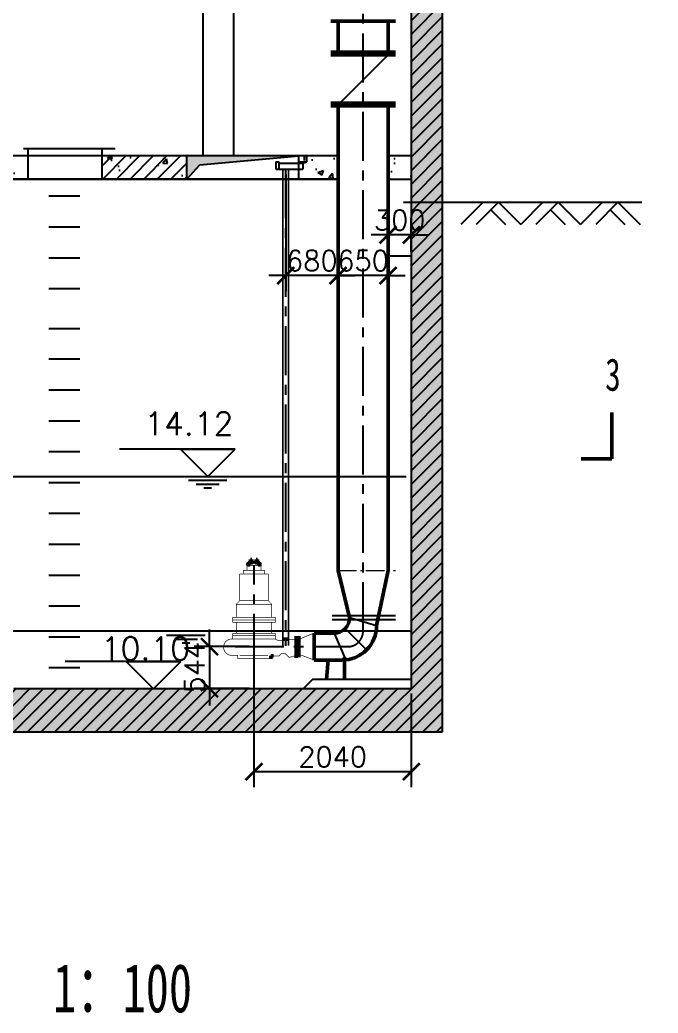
# Model space of a CAD drawing. Header units: millimetres. Extents: x 738100 to 1284508, y 138373 to 260796.
# Drawn here: x 994439 to 1002715, y 202681 to 215552 of the extents above; entities that cross this region are included whole.
import ezdxf

# ---------------------------------------------------------------- set-up
doc = ezdxf.new("R2010")
doc.units = ezdxf.units.MM
doc.linetypes.add('ACAD_ISO10W100', pattern=[18, 12, -3, 0, -3])
doc.linetypes.add('CENTER', pattern=[50.8, 31.75, -6.35, 6.35, -6.35])
for name, color, linetype in [('5', 7, 'Continuous'), ('地面', 7, 'Continuous'), ('填充', 7, 'Continuous'), ('墙体', 7, 'Continuous'), ('标注', 7, 'Continuous'), ('水面', 7, 'Continuous'), ('轴线', 6, 'CENTER')]:
    doc.layers.add(name, color=color, linetype=linetype)
for name, color, linetype, lineweight in [('中心线', 1, 'ACAD_ISO10W100', 18), ('文字', 7, 'Continuous', 18), ('管线', 3, 'Continuous', 50), ('粗线', 7, 'Continuous', 100), ('设备', 6, 'Continuous', 50)]:
    doc.layers.add(name, color=color, linetype=linetype, lineweight=lineweight)
doc.styles.add('4', font='', dxfattribs={"width": 0.7})
doc.styles.get("Standard").update_dxf_attribs({"font": 'txt', "bigfont": 'gbcbig.shx'})
doc.styles.add('长仿宋体', font='simfang.ttf', dxfattribs={"width": 0.7})
doc.styles.get('4').set_extended_font_data('SimSun')
doc.dimstyles.new('zhitu', dxfattribs={"dimtxt": 260, "dimasz": 220, "dimexe": 200, "dimexo": 62.5, "dimgap": 62.5, "dimtad": 1, "dimdec": 0, "dimzin": 1, "dimtxsty": 'Standard', "dimblk": 'ARCHTICK', "dimblk1": 'archtick', "dimblk2": 'ARCHTICK', "dimcen": 250, "dimadec": 0, "dimazin": 0, "dimtfac": 1, "dimtdec": 0, "dimtmove": 0, "dimatfit": 3, "dimldrblk": 'ARCHTICK', "dimfxl": 1, "dimarcsym": 0})
pattern_1 = [(50, (944813.14, 244100.3), (717.26, -62.752), [75, -825]), (355, (944813.1, 244100.3), (-138.751, 752.192), [60, -660]), (100.4514, (944872.9, 244095.05), (578.5094, 689.4395), [63.74, -701.142]), (46.1842, (944813.1, 244300.3), (1067.241, -165.519), [112.5, -1237.5]), (96.6356, (944902.1, 244286.5), (934.663, 974.118), [95.61, -1051.713]), (351.1842, (944813.1, 244300.3), (934.662, 974.119), [90, -990]), (21, (944913.14, 244250.3), (596.907, -402.619), [75, -825]), (326, (944913.1, 244250.3), (243.315, 725.15), [60, -660]), (71.4514, (944962.9, 244216.7), (840.2226, 322.5305), [63.74, -701.142]), (37.5, (944813.14, 244100.28), (12.1599, 332.8939), [0, -652, 0, -670, 0, -662.5]), (7.5, (944813.14, 244100.28), (263.0695, 394.4117), [0, -382, 0, -637, 0, -252.5]), (327.5, (944590.14, 244100.28), (533.8224, -22.5549), [0, -250, 0, -780, 0, -1035]), (317.5, (944490.14, 244100.3), (583.1862, 100.105), [0, -325, 0, -518, 0, -735])]
pattern_2 = [(45, (944813.14, 248877.04), (-88.38835, 88.38835), [])]

# ---------------------------------------------------------------- blocks, each defined once
blk = doc.blocks.new('_ArchTick')
at = {"color": 0, "linetype": 'ByBlock', "lineweight": 25, "const_width": 0.15}
blk.add_lwpolyline([(-0.5, -0.5), (0.5, 0.5)], dxfattribs=at)
blk = doc.blocks.new('*D237')
at = {"layer": 'Defpoints', "color": 0, "ltscale": 20, "transparency": 16777216}
for p in [(999215, 212765), (999215, 212488), (999515, 212488)]:
    blk.add_point(p, dxfattribs=at)
at = {"layer": '标注', "color": 0, "lineweight": -2, "ltscale": 20, "transparency": 16777216}
for p, q in [((999215, 212551), (999215, 212965)), ((999515, 212551), (999515, 212965)), ((999215, 212765), (998995, 212765)), ((999515, 212765), (999215, 212765)), ((999515, 212765), (999735, 212765))]:
    blk.add_line(p, q, dxfattribs=at)
at = {"layer": '标注', "color": 0, "lineweight": -2, "ltscale": 20, "transparency": 16777216, "xscale": 220, "yscale": 220, "zscale": 220}
blk.add_blockref('_ArchTick', (999215, 212765), dxfattribs=at)
at = {"layer": '标注', "color": 0, "lineweight": -2, "ltscale": 20, "transparency": 16777216, "xscale": 220, "yscale": 220, "zscale": 220, "rotation": 180}
blk.add_blockref('_ArchTick', (999515, 212765), dxfattribs=at)
at = {"layer": '标注', "color": 0, "ltscale": 20, "transparency": 16777216, "insert": (999365, 212957), "char_height": 260, "attachment_point": 5}
blk.add_mtext('300', dxfattribs=at)
blk = doc.blocks.new('*D238')
at = {"layer": 'Defpoints', "color": 0, "ltscale": 20, "transparency": 16777216}
for p in [(998565, 212758), (999215, 212488), (998565, 212238)]:
    blk.add_point(p, dxfattribs=at)
at = {"layer": '标注', "color": 0, "lineweight": -2, "ltscale": 20, "transparency": 16777216}
for p, q in [((998565, 212695), (998565, 212038)), ((999215, 212426), (999215, 212038)), ((998565, 212238), (998345, 212238)), ((999215, 212238), (998565, 212238)), ((999215, 212238), (999435, 212238))]:
    blk.add_line(p, q, dxfattribs=at)
at = {"layer": '标注', "color": 0, "lineweight": -2, "ltscale": 20, "transparency": 16777216, "xscale": 220, "yscale": 220, "zscale": 220}
blk.add_blockref('_ArchTick', (998565, 212238), dxfattribs=at)
at = {"layer": '标注', "color": 0, "lineweight": -2, "ltscale": 20, "transparency": 16777216, "xscale": 220, "yscale": 220, "zscale": 220, "rotation": 180}
blk.add_blockref('_ArchTick', (999215, 212238), dxfattribs=at)
at = {"layer": '标注', "color": 0, "ltscale": 20, "transparency": 16777216, "insert": (998890, 212431), "char_height": 260, "attachment_point": 5}
blk.add_mtext('650', dxfattribs=at)
blk = doc.blocks.new('*D239')
at = {"layer": 'Defpoints', "color": 0, "ltscale": 20, "transparency": 16777216}
for p in [(997886, 213616), (997886, 212238), (998565, 212238)]:
    blk.add_point(p, dxfattribs=at)
at = {"layer": '标注', "color": 0, "lineweight": -2, "ltscale": 20, "transparency": 16777216}
for p, q in [((997886, 213553), (997886, 212038)), ((998565, 212301), (998565, 212438)), ((997886, 212238), (997666, 212238)), ((998565, 212238), (997886, 212238)), ((998565, 212238), (998785, 212238))]:
    blk.add_line(p, q, dxfattribs=at)
at = {"layer": '标注', "color": 0, "lineweight": -2, "ltscale": 20, "transparency": 16777216, "xscale": 220, "yscale": 220, "zscale": 220}
blk.add_blockref('_ArchTick', (997886, 212238), dxfattribs=at)
at = {"layer": '标注', "color": 0, "lineweight": -2, "ltscale": 20, "transparency": 16777216, "xscale": 220, "yscale": 220, "zscale": 220, "rotation": 180}
blk.add_blockref('_ArchTick', (998565, 212238), dxfattribs=at)
at = {"layer": '标注', "color": 0, "ltscale": 20, "transparency": 16777216, "insert": (998225, 212431), "char_height": 260, "attachment_point": 5}
blk.add_mtext('680', dxfattribs=at)
blk = doc.blocks.new('*D240')
at = {"layer": 'Defpoints', "color": 0, "ltscale": 20, "transparency": 16777216}
for p in [(997475, 207430), (999515, 206886), (999515, 205810)]:
    blk.add_point(p, dxfattribs=at)
at = {"layer": '标注', "color": 0, "lineweight": -2, "ltscale": 20, "transparency": 16777216}
for p, q in [((997475, 207367), (997475, 205610)), ((999515, 206823), (999515, 205610)), ((997475, 205810), (999515, 205810))]:
    blk.add_line(p, q, dxfattribs=at)
at = {"layer": '标注', "color": 0, "lineweight": -2, "ltscale": 20, "transparency": 16777216, "xscale": 220, "yscale": 220, "zscale": 220, "rotation": 180}
blk.add_blockref('_ArchTick', (997475, 205810), dxfattribs=at)
at = {"layer": '标注', "color": 0, "lineweight": -2, "ltscale": 20, "transparency": 16777216, "xscale": 220, "yscale": 220, "zscale": 220}
blk.add_blockref('_ArchTick', (999515, 205810), dxfattribs=at)
at = {"layer": '标注', "color": 0, "ltscale": 20, "transparency": 16777216, "insert": (998495, 206002), "char_height": 260, "attachment_point": 5}
blk.add_mtext('2040', dxfattribs=at)
blk = doc.blocks.new('*D241')
at = {"layer": 'Defpoints', "color": 0, "ltscale": 20, "transparency": 16777216}
for p in [(997475, 207430), (996898, 206886), (997475, 206886)]:
    blk.add_point(p, dxfattribs=at)
at = {"layer": '标注', "color": 0, "lineweight": -2, "ltscale": 20, "transparency": 16777216}
for p, q in [((996898, 207430), (996898, 207650)), ((997413, 207430), (996698, 207430)), ((996898, 207430), (996898, 206886)), ((997413, 206886), (996698, 206886)), ((996898, 206886), (996898, 206666))]:
    blk.add_line(p, q, dxfattribs=at)
at = {"layer": '标注', "color": 0, "lineweight": -2, "ltscale": 20, "transparency": 16777216, "xscale": 220, "yscale": 220, "zscale": 220}
for p, rotation in [((996898, 207430), 270), ((996898, 206886), 90)]:
    blk.add_blockref('_ArchTick', p, dxfattribs=dict(at, rotation=rotation))
at = {"layer": '标注', "color": 0, "ltscale": 20, "transparency": 16777216, "insert": (996705, 207158), "char_height": 260, "attachment_point": 5, "rotation": 90}
blk.add_mtext('544', dxfattribs=at)

msp = doc.modelspace()

# ---------------------------------------------------------------- hatches: boundary and pattern name
at = {"ltscale": 20}
h = msp.add_hatch(dxfattribs=at)
h.set_pattern_fill('ANSI31', color=256, scale=1000, style=0)
h.set_pattern_definition(pattern_2)
h.paths.add_polyline_path([(999915.187, 217031.778), (1002715.187, 217031.778), (1002715.187, 218756.492), (1002415.187, 218756.399), (1002415.187, 217231.778), (1001415.187, 217231.778), (1001415.187, 217902.22), (1001213.015, 217902.22), (1001213.015, 218036.407), (1001115.187, 218036.407), (1001115.187, 217231.778), (999915.187, 217231.778), (999915.187, 217415.502), (999515.187, 217415.502), (999515.187, 213188.074), (999915.187, 213188.074)])
h = msp.add_hatch(dxfattribs=at)
h.set_pattern_fill('ANSI31', color=256, scale=1000, style=0)
h.set_pattern_definition(pattern_2)
h.paths.add_polyline_path([(995507.809, 213788.258), (995507.809, 213488.074), (996606.027, 213488.074), (996606.027, 213788.258)])
h = msp.add_hatch(dxfattribs=at)
h.set_pattern_fill('ANSI31', color=256, scale=1000, style=0)
h.set_pattern_definition(pattern_2)
h.paths.add_polyline_path([(993516.915, 207345.502), (994315.577, 206319.812), (999915.187, 206319.812), (999915.187, 213188.074), (999515.187, 213188.074), (999515.187, 212488.074), (999515.187, 206885.502), (996172.094, 206885.502), (996172.023, 206885.431), (996171.953, 206885.502), (994362.334, 206885.502), (993612.659, 208045.502), (993204.529, 208045.502), (993203.642, 207985.502), (993012.055, 207985.502), (993012.055, 208045.502), (990494.715, 208045.502), (990494.648, 208045.435), (990494.581, 208045.502), (989086.173, 208045.502), (988963.511, 208148.65), (985964.5, 208145.503), (985964.5, 208085.502), (985775.187, 208085.502), (985775.187, 208145.502), (984445.187, 208145.502), (984445.187, 209122.114), (983845.187, 209122.114), (983845.187, 207345.502)])
at = {"layer": '填充', "ltscale": 20}
h = msp.add_hatch(dxfattribs=at)
h.set_pattern_fill('AR-CONC', color=256, scale=100, style=0)
h.set_pattern_definition(pattern_1)
h.paths.add_polyline_path([(999915.187, 217031.778), (1002715.187, 217031.778), (1002715.187, 218756.492), (1002415.187, 218756.399), (1002415.187, 217231.778), (1001415.187, 217231.778), (1001415.187, 217902.22), (1001213.015, 217902.22), (1001213.015, 218036.407), (1001115.187, 218036.407), (1001115.187, 217231.778), (999915.187, 217231.778), (999915.187, 217335.502), (999515.187, 217335.502), (999515.187, 212488.074), (999515.187, 206885.502), (994362.334, 206885.502), (993612.659, 208045.502), (993204.529, 208045.502), (993203.642, 207985.502), (993012.055, 207985.502), (993012.055, 208045.502), (989086.173, 208045.502), (988963.511, 208148.65), (985964.5, 208145.503), (985964.5, 208085.502), (985775.187, 208085.502), (985775.187, 208145.502), (984445.187, 208145.502), (984445.187, 209122.114), (983845.187, 209122.114), (983845.187, 207345.502), (993516.915, 207345.502), (994315.577, 206319.812), (999915.187, 206319.812)])
h = msp.add_hatch(dxfattribs=at)
h.set_pattern_fill('AR-CONC', color=256, scale=100, style=0)
h.set_pattern_definition(pattern_1)
h.paths.add_polyline_path([(986545.187, 213488.074), (989973.505, 213488.074), (990063.524, 213713.409), (990063.524, 213788.258), (987022.449, 213788.258), (986026.187, 213788.258), (986026.187, 213759.669), (985906.174, 213759.669), (985906.174, 213488.074), (985945.187, 213488.074), (985945.187, 208995.502), (986545.187, 208995.502)])
h.paths.add_polyline_path([(985053.386, 213788.258), (983845.187, 213788.258), (983845.187, 210622.114), (984445.187, 210622.114), (984445.187, 213488.074), (985053.386, 213488.074)])
h.paths.add_polyline_path([(993240.187, 213788.258), (993240.187, 213762.299), (993090.187, 213762.299), (993090.187, 213488.074), (994176.088, 213488.074), (994176.283, 213788.258)])
h.paths.add_polyline_path([(993090.187, 213762.299), (992940.187, 213762.299), (992940.187, 213788.258), (990652.212, 213788.258), (990531.617, 213488.074), (992615.187, 213488.074), (992615.187, 208910.502), (993015.187, 208910.502), (993006.684, 213488.074), (993090.187, 213488.074)])
h.paths.add_polyline_path([(996606.027, 213788.258), (995507.809, 213788.258), (995507.809, 213488.074), (996606.027, 213488.074)])
h.paths.add_polyline_path([(998565.187, 213788.258), (998161.152, 213788.258), (998161.152, 213713.787), (998056.027, 213713.787), (998056.027, 213693.158), (998109.062, 213693.158), (998109.062, 213615.149), (998056.027, 213615.149), (998056.027, 213546.591), (998056.027, 213488.074), (998565.187, 213488.074)])
h.paths.add_polyline_path([(999515.187, 213788.258), (999215.187, 213788.258), (999215.187, 213488.074), (999515.187, 213488.074)])
h.paths.add_polyline_path([(994547.237, 213788.258), (994277.237, 213788.258), (994277.237, 213488.074), (994547.237, 213488.074)])
at = {"layer": '墙体', "ltscale": 20}
msp.add_hatch(color=256, dxfattribs=at).paths.add_polyline_path([(996773.398, 213672.384), (998056.027, 213788.258), (996606.027, 213788.258), (996606.027, 213488.074)])

# ---------------------------------------------------------------- linework, layer by layer
at = {"ltscale": 20}
for p, q in [((999515.187, 212488.074), (999515.187, 217422.954)), ((998565.187, 213788.258), (990652.212, 213788.258)), ((996606.027, 213488.074), (996606.027, 213788.258)), ((998056.027, 213488.074), (998056.027, 213788.258)), ((998565.187, 213488.074), (998565.187, 213788.258)), ((993120.174, 213488.074), (998565.187, 213488.074)), ((1002116.367, 209862.084), (1002116.367, 210462.084)), ((998489.321, 207832.622), (999311.966, 207832.622)), ((998489.321, 207782.622), (999311.966, 207782.622))]:
    msp.add_line(p, q, dxfattribs=at)
at = {"layer": '5', "ltscale": 20}
for p, q in [((996815.183, 213792.375), (996815.183, 220129.339)), ((997215.183, 213792.375), (997215.183, 220129.339))]:
    msp.add_line(p, q, dxfattribs=at)
at = {"layer": '中心线', "ltscale": 20}
msp.add_line((998565.187, 208415.393), (999310.007, 208415.393), dxfattribs=at)
at = {"layer": '地面', "ltscale": 20}
for p, q in [((999414.791, 213188.074), (1002503.275, 213188.074)), ((998235.187, 207005.502), (998115.33, 206887.292)), ((999515.187, 207005.502), (998235.187, 207005.502))]:
    msp.add_line(p, q, dxfattribs=at)
at = {"layer": '地面'}
for p, q in [((1000446.394, 213189.773), (1000158.595, 212901.974)), ((1000644.906, 213189.773), (1000357.107, 212901.974)), ((1000644.906, 213189.773), (1000932.705, 212901.974)), ((1001220.504, 213189.773), (1000932.705, 212901.974)), ((1001419.016, 213189.773), (1001131.217, 212901.974)), ((1001419.016, 213189.773), (1001706.815, 212901.974)), ((1001994.615, 213189.773), (1001706.815, 212901.974)), ((1002193.127, 213189.773), (1001905.328, 212901.974)), ((1002193.127, 213189.773), (1002480.926, 212901.974)), ((1000545.65, 213090.517), (1000734.193, 212901.974)), ((1001319.76, 213090.517), (1001508.303, 212901.974)), ((1002093.871, 213090.517), (1002282.414, 212901.974))]:
    msp.add_line(p, q, dxfattribs=at)
at = {"layer": '墙体', "ltscale": 20}
for p, q in [((999915.187, 217031.778), (999915.187, 206319.812)), ((998590.187, 214473.09), (999215.187, 215097.09)), ((998565.187, 213788.258), (983845.187, 213788.258)), ((994486.433, 213883.019), (995675.469, 213883.019)), ((994547.237, 213488.074), (994547.237, 213888.074)), ((995507.809, 213488.074), (995507.809, 213888.074)), ((996606.027, 213488.074), (996606.027, 213788.258)), ((996773.398, 213672.384), (998056.027, 213788.258)), ((998056.027, 213546.591), (998056.027, 213788.258)), ((999515.187, 213788.258), (999215.187, 213788.258)), ((996606.027, 213488.074), (996773.398, 213672.384)), ((998565.187, 213488.074), (993006.689, 213488.074)), ((999215.187, 213488.074), (999515.187, 213488.074)), ((999515.187, 206885.502), (999515.187, 212488.074)), ((994362.334, 206885.502), (999515.187, 206885.502)), ((999915.187, 206319.812), (994315.577, 206319.812))]:
    msp.add_line(p, q, dxfattribs=at)
at = {"layer": '墙体'}
for p, q in [((998128.085, 213727.841), (998128.085, 213788.258)), ((998161.152, 213713.787), (998161.152, 213788.258)), ((997760.208, 213713.787), (997760.208, 213615.149)), ((997760.208, 213713.787), (997798.43, 213713.787)), ((997798.43, 213713.787), (997798.43, 213615.149)), ((997798.43, 213693.158), (998109.062, 213693.158)), ((998056.027, 213713.787), (998161.152, 213713.787)), ((998056.027, 213713.787), (998109.062, 213713.787)), ((998056.027, 213693.158), (998056.027, 213713.787)), ((998056.027, 213546.591), (998056.027, 213697.633)), ((998109.062, 213693.158), (998109.062, 213615.149)), ((997760.208, 213615.149), (998109.062, 213615.149)), ((998056.027, 213607.008), (998056.027, 213615.149))]:
    msp.add_line(p, q, dxfattribs=at)
at = {"layer": '墙体', "ltscale": 10}
for p, q in [((994816.507, 213269.314), (995216.507, 213269.314)), ((994816.507, 212869.314), (995216.507, 212869.314)), ((994816.507, 212469.314), (995216.507, 212469.314)), ((994816.507, 212069.314), (995216.507, 212069.314)), ((994816.507, 211552.108), (995216.507, 211552.108)), ((994816.507, 211157.638), (995216.507, 211157.638)), ((994816.507, 210757.638), (995216.507, 210757.638)), ((994816.507, 210357.638), (995216.507, 210357.638)), ((994816.507, 209957.638), (995216.507, 209957.638)), ((994816.507, 209957.638), (995216.507, 209957.638)), ((994816.507, 209557.638), (995216.507, 209557.638)), ((994816.507, 209157.638), (995216.507, 209157.638)), ((994816.507, 208757.638), (995216.507, 208757.638)), ((994816.507, 208357.638), (995216.507, 208357.638)), ((994816.507, 207957.638), (995216.507, 207957.638)), ((994816.507, 207557.638), (995216.507, 207557.638)), ((994816.507, 207157.638), (995216.507, 207157.638))]:
    msp.add_line(p, q, dxfattribs=at)
at = {"layer": '墙体', "const_width": 20}
for points in [[(997849.342, 213615.505), (997849.342, 207441.912)], [(997921.942, 213612.641), (997921.942, 207443.279)]]:
    msp.add_lwpolyline(points, dxfattribs=at)
at = {"layer": '标注', "ltscale": 20}
for p, q in [((997230.051, 209988.916), (995730.051, 209988.916)), ((996876.498, 209635.363), (996522.945, 209988.916)), ((996522.945, 209988.916), (997230.051, 209988.916)), ((996876.498, 209635.363), (997230.051, 209988.916)), ((996525.577, 207238.985), (995025.577, 207238.985)), ((996172.023, 206885.431), (995818.47, 207238.985)), ((995818.47, 207238.985), (996525.577, 207238.985)), ((996172.023, 206885.431), (996525.577, 207238.985))]:
    msp.add_line(p, q, dxfattribs=at)
at = {"layer": '水面', "ltscale": 20}
for p, q in [((993006.684, 209635.502), (999446.346, 209635.502)), ((997123.864, 209584.877), (996623.864, 209584.877)), ((996723.864, 209534.877), (997023.864, 209534.877)), ((996923.864, 209484.877), (996823.864, 209484.877)), ((993877.63, 207635.502), (999515.187, 207635.502)), ((996842.689, 207576.502), (996342.689, 207576.502)), ((996442.689, 207526.502), (996742.689, 207526.502)), ((996642.689, 207476.502), (996542.689, 207476.502))]:
    msp.add_line(p, q, dxfattribs=at)
at = {"layer": '管线', "ltscale": 20}
for p, q in [((998470.187, 215534.111), (999310.187, 215534.111)), ((998565.187, 215131.226), (998565.187, 215534.111)), ((999215.187, 215132.09), (999215.187, 215534.111)), ((998470.187, 215132.09), (999310.187, 215132.09)), ((998470.187, 215097.09), (999310.187, 215097.09)), ((998470.187, 214473.09), (999310.187, 214473.09)), ((998470.187, 214438.09), (999310.187, 214438.09)), ((998565.187, 212674.133), (998565.187, 214438.09)), ((999215.187, 213114.627), (999215.187, 214438.09)), ((999215.187, 208415.393), (999215.187, 213142.884)), ((998565.187, 208415.393), (998565.187, 212757.792)), ((998565.187, 208415.393), (998715.187, 207805.698)), ((999215.187, 208415.393), (999065.187, 207705.06)), ((998255.427, 207605.667), (998515.21, 207605.698)), ((998255.427, 207255.06), (998615.187, 207255.06))]:
    msp.add_line(p, q, dxfattribs=at)
for centre, radius, start in [((998515.187, 207805.698), 200, 270.006666), ((998615.187, 207705.06), 450, 270)]:
    msp.add_arc(centre, radius, start, 0, dxfattribs=at)
at = {"layer": '粗线', "lineweight": 50, "ltscale": 20}
for q in [(1002116.367, 210462.084), (1001716.367, 209862.084)]:
    msp.add_line((1002116.367, 209862.084), q, dxfattribs=at)
at = {"layer": '设备'}
for p, q in [((997429.643, 208557.521), (997429.643, 208535.834)), ((997429.643, 208557.521), (997448.075, 208557.521)), ((997429.643, 208517.898), (997429.643, 208511.441)), ((997448.075, 208557.521), (997448.075, 208535.834)), ((997448.075, 208517.898), (997448.075, 208511.441)), ((997502.378, 208557.521), (997520.81, 208557.521)), ((997502.378, 208557.521), (997502.378, 208535.834)), ((997502.378, 208517.898), (997502.378, 208511.441)), ((997520.81, 208557.521), (997520.81, 208535.834)), ((997520.81, 208517.898), (997520.81, 208511.441)), ((998255.427, 207605.667), (998255.427, 207255.06)), ((997910.661, 207525.169), (997860.624, 207525.169)), ((997910.661, 207525.169), (997860.624, 207525.169)), ((998021.41, 207283.132), (998021.41, 207567.881)), ((998056.027, 207292.624), (998056.027, 207567.881)), ((997692.715, 207309.885), (997728.035, 207309.885))]:
    msp.add_line(p, q, dxfattribs=at)
at = {"layer": '设备', "ltscale": 20}
for p, q in [((997692.715, 207309.885), (997692.715, 207272.762)), ((998435.307, 207255.06), (998415.532, 207005.502)), ((998646.772, 207292), (998646.772, 207001.605))]:
    msp.add_line(p, q, dxfattribs=at)
at = {"layer": '设备', "const_width": 8.64}
for points in [[(997383.067, 208511.441), (997567.386, 208511.441)], [(997383.067, 208419.281), (997383.067, 208511.441)], [(997567.386, 208419.281), (997567.386, 208511.441)], [(997290.907, 208025.302), (997290.907, 208373.201)], [(997290.907, 208373.201), (997659.546, 208373.201)], [(997336.987, 208373.201), (997336.987, 208419.281)], [(997336.987, 208419.281), (997613.466, 208419.281)], [(997383.067, 208483.793), (997567.386, 208483.793)], [(997613.466, 208373.201), (997613.466, 208419.281)], [(997659.546, 208025.302), (997659.546, 208373.201)], [(997244.827, 207979.222), (997290.907, 208025.302)], [(997290.907, 208025.302), (997659.546, 208025.302)], [(997705.626, 207979.222), (997659.546, 208025.302)], [(997244.827, 207808.543), (997244.827, 207979.222)], [(997244.827, 207979.222), (997705.626, 207979.222)], [(997705.626, 207808.543), (997705.626, 207979.222)], [(997198.747, 207808.543), (997751.706, 207808.543)], [(997198.747, 207744.032), (997198.747, 207808.543)], [(997198.747, 207776.287), (997751.706, 207776.287)], [(997198.747, 207744.032), (997751.706, 207744.032)], [(997244.827, 207603.877), (997244.827, 207744.032)], [(997705.626, 207603.877), (997705.626, 207744.032)], [(997751.706, 207744.032), (997751.706, 207808.543)], [(997198.747, 207603.877), (997751.706, 207603.877)], [(997198.747, 207603.877), (997198.747, 207528.929)], [(997751.706, 207603.877), (997751.706, 207528.929)], [(998056.027, 207525.28), (998255.427, 207605.667)], [(997198.747, 207571.621), (997751.706, 207571.621)], [(997751.706, 207528.929), (997198.747, 207528.929)], [(997910.661, 207525.169), (997860.624, 207525.169)], [(997910.661, 207525.169), (998021.41, 207525.169)], [(997261.807, 207316.942), (997198.23, 207316.942)], [(997261.807, 207272.762), (997261.807, 207316.942)], [(997692.715, 207272.762), (997261.807, 207272.762)], [(997657.394, 207316.942), (997290.063, 207316.942)], [(997931.792, 207289.21), (997882.999, 207338.003), (997856.67, 207338.003), (997830.065, 207338.003), (997801.947, 207309.885), (997692.715, 207309.885)], [(997931.792, 207289.21), (998021.41, 207315.592)], [(998255.427, 207255.06), (998056.027, 207332.543)]]:
    msp.add_lwpolyline(points, dxfattribs=at)
at = {"layer": '设备'}
for points in [[(997422.909, 208531.35), (997453.773, 208531.35), (997453.773, 208517.898), (997422.909, 208517.898)], [(997426.837, 208531.35), (997450.406, 208531.35), (997450.406, 208535.834), (997426.837, 208535.834)], [(997527.544, 208531.35), (997496.68, 208531.35), (997496.68, 208517.898), (997527.544, 208517.898)], [(997523.615, 208531.35), (997500.047, 208531.35), (997500.047, 208535.834), (997523.615, 208535.834)]]:
    msp.add_lwpolyline(points, close=True, dxfattribs=at)
at = {"layer": '设备', "const_width": 8.64}
for points in [[(997198.23, 207316.942, -1.108348357), (997198.747, 207528.929)], [(997860.624, 207525.169, -0.325686077), (997751.706, 207528.929)]]:
    msp.add_lwpolyline(points, format="xyb", dxfattribs=at)
at = {"layer": '设备'}
for centre, radius in [((997402.198, 208497.877), 11.106), ((997548.255, 208497.877), 11.106), ((997402.198, 208497.877), 1.89), ((997548.255, 208497.877), 1.89)]:
    msp.add_circle(centre, radius, dxfattribs=at)
msp.add_open_spline([(997860.624, 207525.169), (997869.336, 207525.169), (997886.015, 207525.169), (997902.694, 207525.169), (997910.661, 207525.169)], degree=3, knots=[14.417271643, 14.417271643, 14.417271643, 14.417271643, 40.553342582, 64.454380116, 64.454380116, 64.454380116, 64.454380116], dxfattribs=at)
at = {"layer": '轴线', "color": 6, "ltscale": 20}
msp.add_line((998890.187, 207629.983), (998890.187, 217295.502), dxfattribs=at)
at = {"layer": '轴线', "ltscale": 20}
for p, q in [((997885.642, 213615.505), (997885.642, 207441.912)), ((999515.187, 212488.074), (999215.187, 212488.074)), ((997475.226, 207218.439), (997475.226, 208483.793)), ((997229.117, 207429.983), (998690.187, 207429.983)), ((999915.187, 206319.812), (996737.922, 206319.812))]:
    msp.add_line(p, q, dxfattribs=at)
at = {"layer": '轴线', "lineweight": -3, "ltscale": 20}
for p, q in [((998715.187, 207805.698), (999065.187, 207705.06)), ((998515.21, 207605.698), (998646.772, 207292)), ((998656.616, 207664.285), (998933.385, 207386.862))]:
    msp.add_line(p, q, dxfattribs=at)
at = {"layer": '轴线', "ltscale": 20}
msp.add_arc((998690.187, 207629.983), 200, 270, 0, dxfattribs=at)

# ---------------------------------------------------------------- texts
at = {"insert": (995771.057, 203001.203), "char_height": 630, "width": 16200, "attachment_point": 5, "style": '长仿宋体'}
msp.add_mtext('1：100', dxfattribs=at)
at = {"layer": '文字', "style": '4', "width": 0.7}
msp.add_text('3', height=420, dxfattribs=at).set_placement((1002029.085, 210745.69))
at = {"layer": '轴线', "color": 0, "linetype": 'ByBlock', "ltscale": 10, "char_height": 300, "attachment_point": 1}
for s, insert in [('14.12', (996051.545, 210468.564)), ('10.10', (995489.085, 207555.614))]:
    msp.add_mtext_dynamic_manual_height_columns(s, width=722.56807, gutter_width=12.5, heights=[0], dxfattribs=dict(at, insert=insert))

# ---------------------------------------------------------------- dimensions: what is measured, and where the dimension line sits
at = {"layer": '标注', "ltscale": 20}
for base, p1, p2, picture, middle in [((997885.642, 212238.479), (998565.187, 212238.479), (997885.642, 213615.505), '*D239', (998225.415, 212430.979)), ((999215.187, 212764.799), (999515.187, 212488.074), (999215.187, 212488.074), '*D237', (999365.187, 212957.299)), ((998565.187, 212238.479), (999215.187, 212488.074), (998565.187, 212757.792), '*D238', (998890.187, 212430.979)), ((999515.187, 205809.683), (997475.226, 207429.983), (999515.187, 206885.502), '*D240', (998495.207, 206002.183))]:
    dim = msp.add_linear_dim(base=base, p1=p1, p2=p2, dimstyle='zhitu', override={"dimdsep": 46, "dimtix": 1, "dimtmove": 2}, dxfattribs=at)
    dim.commit()
    dim.dimension.update_dxf_attribs({"geometry": picture, "text_midpoint": middle})
dim = msp.add_linear_dim(base=(996897.99, 206885.502), p1=(997475.226, 207429.983), p2=(997475.226, 206885.502), angle=90, dimstyle='zhitu', override={"dimdsep": 46, "dimtix": 1, "dimtmove": 2}, dxfattribs=at)
dim.commit()
dim.dimension.update_dxf_attribs({"geometry": '*D241', "text_midpoint": (996705.49, 207157.742)})

doc.saveas('drawing.dxf')
